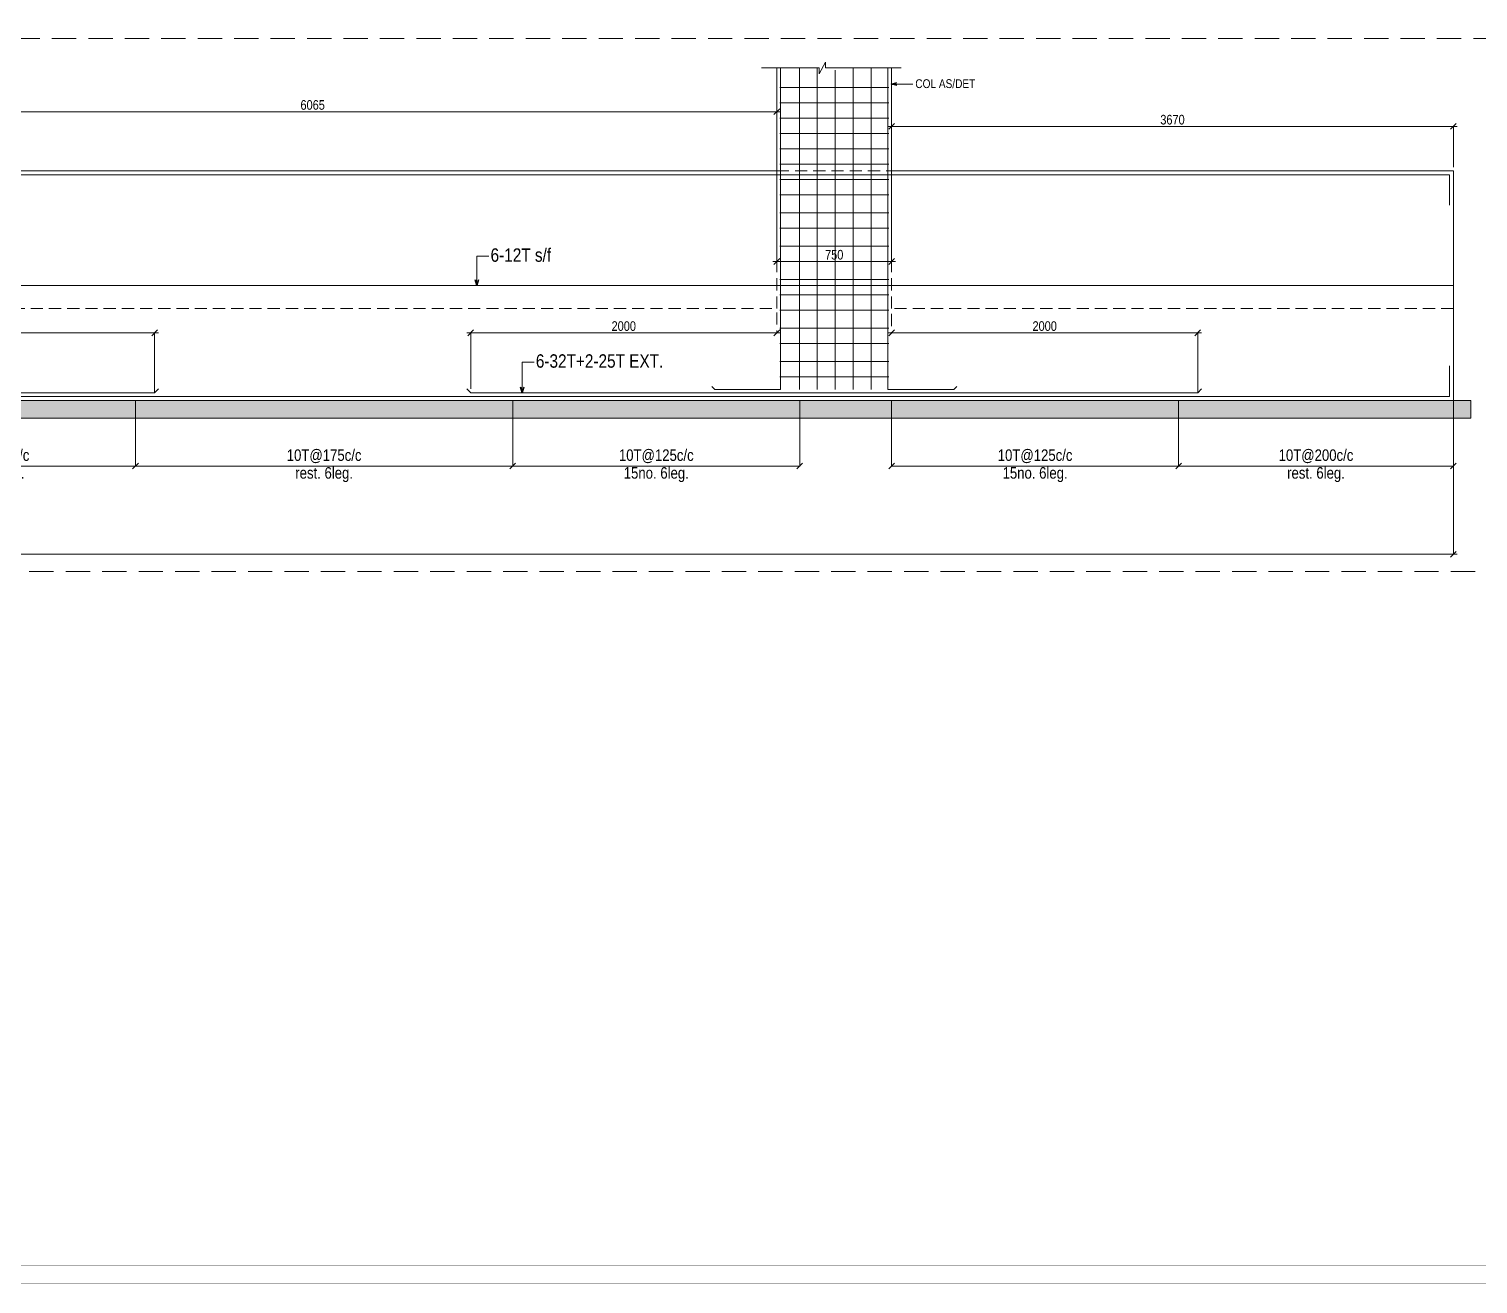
# Model space of a CAD drawing. Header units: millimetres. Extents: x 1112055 to 3390982, y -148532 to 766891.
# Drawn here: x 3278049 to 3315917, y 310036 to 342847 of the extents above; entities that cross this region are included whole.
import ezdxf

# ---------------------------------------------------------------- set-up
doc = ezdxf.new("R2010")
doc.units = ezdxf.units.MM
doc.header["$PDMODE"] = 35
doc.header["$PDSIZE"] = -25
doc.linetypes.add('Hidden', pattern=[9.525, 6.35, -3.175])
for name, color, linetype, lineweight in [('B FOOTING', 49, 'Continuous', 20), ('B HATCH', 250, 'Continuous', 0), ('B P.C.C', 251, 'Continuous', 0), ('B STEEL', 34, 'Continuous', 15), ('B STEEL TEXT', 7, 'Continuous', 15), ('B TITLE BLOCK', 250, 'Continuous', 0), ('B-ST DIM', 250, 'Continuous', 18), ('P STEEL', 7, 'Continuous', 30)]:
    doc.layers.add(name, color=color, linetype=linetype, lineweight=lineweight)
doc.styles.add('ARIAL', font='arial.ttf')
doc.styles.add('Q1', font='g13f12d.shx', dxfattribs={"width": 0.8})
doc.styles.add('SWINC', font='swissc.ttf')
doc.styles.add('SWINS', font='swissc.ttf')
doc.dimstyles.new('BH-STD', dxfattribs={"dimscale": 0, "dimtxt": 230, "dimasz": 125, "dimexe": 0, "dimexo": 100, "dimgap": 50, "dimtad": 1, "dimdec": 0, "dimzin": 1, "dimdsep": 46, "dimtxsty": 'Q1', "dimblk": 'ARCHTICK', "dimcen": 1, "dimdle": 100, "dimclrd": 250, "dimclre": 250, "dimclrt": 256, "dimadec": 0, "dimazin": 0, "dimtfac": 1, "dimtdec": 0, "dimtix": 1, "dimtofl": 0, "dimtmove": 0, "dimatfit": 2, "dimfxl": 1, "dimtolj": 1, "dimtzin": 0, "dimlwd": 9, "dimlwe": 9, "dimarcsym": 0})
doc.dimstyles.new('BHOOMI', dxfattribs={"dimtxt": 230, "dimasz": 150, "dimexe": 10, "dimexo": 0, "dimgap": 25, "dimtad": 1, "dimdec": 0, "dimzin": 0, "dimdsep": 46, "dimtxsty": 'SWINC', "dimblk": 'OBLIQUE', "dimcen": 0.09, "dimclrd": 250, "dimclre": 250, "dimclrt": 256, "dimaunit": 1, "dimadec": 3, "dimazin": 0, "dimtfac": 1, "dimtdec": 0, "dimtofl": 0, "dimtmove": 1, "dimatfit": 3, "dimfxl": 100, "dimtolj": 1, "dimtzin": 0, "dimlwd": 9, "dimlwe": 5, "dimarcsym": 0})
doc.dimstyles.new('DIM 1', dxfattribs={"dimscale": 0, "dimtxt": 230, "dimasz": 150, "dimexe": 0.18, "dimexo": 0.0625, "dimgap": 0.5, "dimtad": 1, "dimdec": 0, "dimzin": 0, "dimdsep": 46, "dimtxsty": 'ARIAL', "dimblk": 'OBLIQUE', "dimcen": 6, "dimse1": 1, "dimse2": 1, "dimclrd": 256, "dimclrt": 256, "dimadec": 0, "dimazin": 2, "dimtfac": 0.75, "dimtdec": 0, "dimtix": 1, "dimtofl": 0, "dimtmove": 1, "dimatfit": 3, "dimldrblk": 'OPEN30', "dimfxl": 0.18, "dimfrac": 1, "dimtolj": 1, "dimtzin": 0, "dimlwd": -1, "dimarcsym": 0})

# ---------------------------------------------------------------- blocks, each defined once
blk = doc.blocks.new('_Oblique')
at = {"color": 0, "linetype": 'ByBlock', "lineweight": -2}
blk.add_line((-0.5, -0.5), (0.5, 0.5), dxfattribs=at)
blk = doc.blocks.new('_Open30')
at = {"color": 0, "linetype": 'ByBlock', "lineweight": -2}
for p, q in [((-1, 0.27), (0, 0)), ((0, 0), (-1, -0.27)), ((0, 0), (-1, 0))]:
    blk.add_line(p, q, dxfattribs=at)
blk = doc.blocks.new('*D4805')
at = {"layer": 'B-ST DIM', "color": 7, "linetype": 'Hidden', "lineweight": 9, "ltscale": 50, "transparency": 16777216}
blk.add_line((3300592, 335396), (3300592, 334903), dxfattribs=at)
at = {"layer": 'B-ST DIM', "color": 7, "lineweight": 9, "ltscale": 50, "transparency": 16777216}
for p, q in [((3300492, 334903), (3308692, 334903)), ((3308592, 333336), (3308592, 334903))]:
    blk.add_line(p, q, dxfattribs=at)
at = {"layer": 'Defpoints', "color": 0, "transparency": 16777216}
for p in [(3300592, 335496), (3308592, 334903), (3308592, 333236)]:
    blk.add_point(p, dxfattribs=at)
at = {"layer": 'B-ST DIM', "color": 7, "lineweight": 9, "transparency": 16777216, "xscale": 150, "yscale": 150, "zscale": 150, "rotation": 180}
blk.add_blockref('_Oblique', (3300592, 334903), dxfattribs=at)
at = {"layer": 'B-ST DIM', "color": 7, "lineweight": 9, "transparency": 16777216, "xscale": 150, "yscale": 150, "zscale": 150}
blk.add_blockref('_Oblique', (3308592, 334903), dxfattribs=at)
at = {"layer": 'B-ST DIM', "color": 7, "transparency": 16777216, "insert": (3304592, 335078), "char_height": 250, "attachment_point": 5, "style": 'SWINC'}
blk.add_mtext('\\A1;2000', dxfattribs=at)
blk = doc.blocks.new('*D4806')
at = {"layer": 'B-ST DIM', "color": 7, "linetype": 'Hidden', "lineweight": 9, "ltscale": 50, "transparency": 16777216}
blk.add_line((3297592, 335436), (3297592, 334903), dxfattribs=at)
at = {"layer": 'B-ST DIM', "color": 7, "lineweight": 9, "ltscale": 50, "transparency": 16777216}
for p, q in [((3297692, 334903), (3289492, 334903)), ((3289592, 333436), (3289592, 334903))]:
    blk.add_line(p, q, dxfattribs=at)
at = {"layer": 'Defpoints', "color": 0, "transparency": 16777216}
for p in [(3297592, 335536), (3289592, 334903), (3289592, 333336)]:
    blk.add_point(p, dxfattribs=at)
at = {"layer": 'B-ST DIM', "color": 7, "lineweight": 9, "transparency": 16777216, "xscale": 150, "yscale": 150, "zscale": 150, "rotation": 180}
blk.add_blockref('_Oblique', (3289592, 334903), dxfattribs=at)
at = {"layer": 'B-ST DIM', "color": 7, "lineweight": 9, "transparency": 16777216, "xscale": 150, "yscale": 150, "zscale": 150}
blk.add_blockref('_Oblique', (3297592, 334903), dxfattribs=at)
at = {"layer": 'B-ST DIM', "color": 7, "transparency": 16777216, "insert": (3293592, 335078), "char_height": 250, "attachment_point": 5, "style": 'SWINC'}
blk.add_mtext('\\A1;2000', dxfattribs=at)
blk = doc.blocks.new('*D4825')
at = {"layer": 'B-ST DIM', "color": 7, "linetype": 'Hidden', "lineweight": 9, "ltscale": 50, "transparency": 16777216}
blk.add_line((3273332, 335396), (3273332, 334903), dxfattribs=at)
at = {"layer": 'B-ST DIM', "color": 7, "lineweight": 9, "ltscale": 50, "transparency": 16777216}
for p, q in [((3273232, 334903), (3281432, 334903)), ((3281332, 333336), (3281332, 334903))]:
    blk.add_line(p, q, dxfattribs=at)
at = {"layer": 'Defpoints', "color": 0, "transparency": 16777216}
for p in [(3273332, 335496), (3281332, 334903), (3281332, 333236)]:
    blk.add_point(p, dxfattribs=at)
at = {"layer": 'B-ST DIM', "color": 7, "lineweight": 9, "transparency": 16777216, "xscale": 150, "yscale": 150, "zscale": 150, "rotation": 180}
blk.add_blockref('_Oblique', (3273332, 334903), dxfattribs=at)
at = {"layer": 'B-ST DIM', "color": 7, "lineweight": 9, "transparency": 16777216, "xscale": 150, "yscale": 150, "zscale": 150}
blk.add_blockref('_Oblique', (3281332, 334903), dxfattribs=at)
at = {"layer": 'B-ST DIM', "color": 7, "transparency": 16777216, "insert": (3277332, 335078), "char_height": 250, "attachment_point": 5, "style": 'SWINC'}
blk.add_mtext('\\A1;2000', dxfattribs=at)
blk = doc.blocks.new('*D4830')
at = {"layer": 'B-ST DIM', "color": 250, "lineweight": 5, "ltscale": 50, "transparency": 16777216}
for p, q in [((3273332, 333136), (3273332, 331411)), ((3280832, 333136), (3280832, 331411))]:
    blk.add_line(p, q, dxfattribs=at)
at = {"layer": 'B-ST DIM', "color": 250, "lineweight": 9, "ltscale": 50, "transparency": 16777216}
blk.add_line((3273332, 331421), (3280832, 331421), dxfattribs=at)
at = {"layer": 'Defpoints', "color": 0, "transparency": 16777216}
for p in [(3273332, 333136), (3280832, 333136), (3280832, 331421)]:
    blk.add_point(p, dxfattribs=at)
at = {"layer": 'B-ST DIM', "color": 250, "lineweight": 9, "transparency": 16777216, "xscale": 150, "yscale": 150, "zscale": 150, "rotation": 180}
blk.add_blockref('_Oblique', (3273332, 331421), dxfattribs=at)
at = {"layer": 'B-ST DIM', "color": 250, "lineweight": 9, "transparency": 16777216, "xscale": 150, "yscale": 150, "zscale": 150}
blk.add_blockref('_Oblique', (3280832, 331421), dxfattribs=at)
at = {"layer": 'B-ST DIM', "color": 7, "transparency": 16777216, "char_height": 300, "attachment_point": 5, "style": 'SWINC'}
for s, insert in [('\\A1;10T@125c/c', (3277082, 331675)), ('15no. 6leg.', (3277082, 331196))]:
    blk.add_mtext(s, dxfattribs=dict(at, insert=insert))
blk = doc.blocks.new('*D4831')
at = {"layer": 'B-ST DIM', "color": 250, "lineweight": 5, "ltscale": 50, "transparency": 16777216}
for p, q in [((3280832, 333136), (3280832, 331411)), ((3290692, 333136), (3290692, 331411))]:
    blk.add_line(p, q, dxfattribs=at)
at = {"layer": 'B-ST DIM', "color": 250, "lineweight": 9, "ltscale": 50, "transparency": 16777216}
blk.add_line((3290692, 331421), (3280832, 331421), dxfattribs=at)
at = {"layer": 'Defpoints', "color": 0, "transparency": 16777216}
for p in [(3280832, 333136), (3290692, 333136), (3280832, 331421)]:
    blk.add_point(p, dxfattribs=at)
at = {"layer": 'B-ST DIM', "color": 250, "lineweight": 9, "transparency": 16777216, "xscale": 150, "yscale": 150, "zscale": 150, "rotation": 180}
blk.add_blockref('_Oblique', (3280832, 331421), dxfattribs=at)
at = {"layer": 'B-ST DIM', "color": 250, "lineweight": 9, "transparency": 16777216, "xscale": 150, "yscale": 150, "zscale": 150}
blk.add_blockref('_Oblique', (3290692, 331421), dxfattribs=at)
at = {"layer": 'B-ST DIM', "color": 7, "transparency": 16777216, "char_height": 300, "attachment_point": 5, "style": 'SWINC'}
for s, insert in [('\\A1;10T@175c/c', (3285762, 331675)), ('rest. 6leg.', (3285762, 331196))]:
    blk.add_mtext(s, dxfattribs=dict(at, insert=insert))
blk = doc.blocks.new('*D4832')
at = {"layer": 'B-ST DIM', "color": 250, "lineweight": 5, "ltscale": 50, "transparency": 16777216}
for p, q in [((3290692, 333136), (3290692, 331411)), ((3298192, 333136), (3298192, 331411))]:
    blk.add_line(p, q, dxfattribs=at)
at = {"layer": 'B-ST DIM', "color": 250, "lineweight": 9, "ltscale": 50, "transparency": 16777216}
blk.add_line((3298192, 331421), (3290692, 331421), dxfattribs=at)
at = {"layer": 'Defpoints', "color": 0, "transparency": 16777216}
for p in [(3290692, 333136), (3298192, 333136), (3290692, 331421)]:
    blk.add_point(p, dxfattribs=at)
at = {"layer": 'B-ST DIM', "color": 250, "lineweight": 9, "transparency": 16777216, "xscale": 150, "yscale": 150, "zscale": 150, "rotation": 180}
blk.add_blockref('_Oblique', (3290692, 331421), dxfattribs=at)
at = {"layer": 'B-ST DIM', "color": 250, "lineweight": 9, "transparency": 16777216, "xscale": 150, "yscale": 150, "zscale": 150}
blk.add_blockref('_Oblique', (3298192, 331421), dxfattribs=at)
at = {"layer": 'B-ST DIM', "color": 7, "transparency": 16777216, "char_height": 300, "attachment_point": 5, "style": 'SWINC'}
for s, insert in [('\\A1;10T@125c/c', (3294442, 331675)), ('15no. 6leg.', (3294442, 331196))]:
    blk.add_mtext(s, dxfattribs=dict(at, insert=insert))
blk = doc.blocks.new('*D4833')
at = {"layer": 'B-ST DIM', "color": 250, "lineweight": 5, "ltscale": 50, "transparency": 16777216}
for p, q in [((3300592, 333136), (3300592, 331411)), ((3308092, 333136), (3308092, 331411))]:
    blk.add_line(p, q, dxfattribs=at)
at = {"layer": 'B-ST DIM', "color": 250, "lineweight": 9, "ltscale": 50, "transparency": 16777216}
blk.add_line((3300592, 331421), (3308092, 331421), dxfattribs=at)
at = {"layer": 'Defpoints', "color": 0, "transparency": 16777216}
for p in [(3300592, 333136), (3308092, 333136), (3308092, 331421)]:
    blk.add_point(p, dxfattribs=at)
at = {"layer": 'B-ST DIM', "color": 250, "lineweight": 9, "transparency": 16777216, "xscale": 150, "yscale": 150, "zscale": 150, "rotation": 180}
blk.add_blockref('_Oblique', (3300592, 331421), dxfattribs=at)
at = {"layer": 'B-ST DIM', "color": 250, "lineweight": 9, "transparency": 16777216, "xscale": 150, "yscale": 150, "zscale": 150}
blk.add_blockref('_Oblique', (3308092, 331421), dxfattribs=at)
at = {"layer": 'B-ST DIM', "color": 7, "transparency": 16777216, "char_height": 300, "attachment_point": 5, "style": 'SWINC'}
for s, insert in [('\\A1;10T@125c/c', (3304342, 331675)), ('15no. 6leg.', (3304342, 331196))]:
    blk.add_mtext(s, dxfattribs=dict(at, insert=insert))
blk = doc.blocks.new('*D4834')
at = {"layer": 'B-ST DIM', "color": 250, "lineweight": 5, "ltscale": 50, "transparency": 16777216}
for p, q in [((3308092, 333136), (3308092, 331411)), ((3315272, 333136), (3315272, 331411))]:
    blk.add_line(p, q, dxfattribs=at)
at = {"layer": 'B-ST DIM', "color": 250, "lineweight": 9, "ltscale": 50, "transparency": 16777216}
blk.add_line((3315272, 331421), (3308092, 331421), dxfattribs=at)
at = {"layer": 'Defpoints', "color": 0, "transparency": 16777216}
for p in [(3308092, 333136), (3315272, 333136), (3308092, 331421)]:
    blk.add_point(p, dxfattribs=at)
at = {"layer": 'B-ST DIM', "color": 250, "lineweight": 9, "transparency": 16777216, "xscale": 150, "yscale": 150, "zscale": 150, "rotation": 180}
blk.add_blockref('_Oblique', (3308092, 331421), dxfattribs=at)
at = {"layer": 'B-ST DIM', "color": 250, "lineweight": 9, "transparency": 16777216, "xscale": 150, "yscale": 150, "zscale": 150}
blk.add_blockref('_Oblique', (3315272, 331421), dxfattribs=at)
at = {"layer": 'B-ST DIM', "color": 7, "transparency": 16777216, "char_height": 300, "attachment_point": 5, "style": 'SWINC'}
for s, insert in [('\\A1;10T@200c/c', (3311682, 331675)), ('rest. 6leg.', (3311682, 331196))]:
    blk.add_mtext(s, dxfattribs=dict(at, insert=insert))
blk = doc.blocks.new('*D5770')
at = {"layer": 'B-ST DIM', "color": 7, "linetype": 'Hidden', "lineweight": 9, "ltscale": 50, "transparency": 16777216}
blk.add_line((3237032, 332576), (3237032, 329114), dxfattribs=at)
at = {"layer": 'B-ST DIM', "color": 7, "lineweight": 9, "ltscale": 50, "transparency": 16777216}
for p, q in [((3315272, 332576), (3315272, 329114)), ((3236932, 329114), (3315372, 329114))]:
    blk.add_line(p, q, dxfattribs=at)
at = {"layer": 'Defpoints', "color": 0, "lineweight": 40, "transparency": 16777216}
for p in [(3237032, 332676), (3315272, 332676), (3315272, 329114)]:
    blk.add_point(p, dxfattribs=at)
at = {"layer": 'B-ST DIM', "color": 7, "lineweight": 9, "transparency": 16777216, "xscale": 150, "yscale": 150, "zscale": 150, "rotation": 180}
blk.add_blockref('_Oblique', (3237032, 329114), dxfattribs=at)
at = {"layer": 'B-ST DIM', "color": 7, "lineweight": 9, "transparency": 16777216, "xscale": 150, "yscale": 150, "zscale": 150}
blk.add_blockref('_Oblique', (3315272, 329114), dxfattribs=at)
at = {"layer": 'B-ST DIM', "color": 7, "transparency": 16777216, "insert": (3276152, 329289), "char_height": 250, "attachment_point": 5, "style": 'SWINC'}
blk.add_mtext('\\A1;19560', dxfattribs=at)
blk = doc.blocks.new('*D5773')
at = {"layer": 'B-ST DIM', "color": 7, "linetype": 'Hidden', "lineweight": 9, "ltscale": 50, "transparency": 16777216}
blk.add_line((3297592, 339036), (3297592, 336768), dxfattribs=at)
at = {"layer": 'B-ST DIM', "color": 7, "lineweight": 9, "ltscale": 50, "transparency": 16777216}
for p, q in [((3300592, 339036), (3300592, 336768)), ((3297492, 336768), (3300692, 336768))]:
    blk.add_line(p, q, dxfattribs=at)
at = {"layer": 'Defpoints', "color": 0, "lineweight": 40, "transparency": 16777216}
for p in [(3297592, 339136), (3300592, 339136), (3300592, 336768)]:
    blk.add_point(p, dxfattribs=at)
at = {"layer": 'B-ST DIM', "color": 7, "lineweight": 9, "transparency": 16777216, "xscale": 150, "yscale": 150, "zscale": 150, "rotation": 180}
blk.add_blockref('_Oblique', (3297592, 336768), dxfattribs=at)
at = {"layer": 'B-ST DIM', "color": 7, "lineweight": 9, "transparency": 16777216, "xscale": 150, "yscale": 150, "zscale": 150}
blk.add_blockref('_Oblique', (3300592, 336768), dxfattribs=at)
at = {"layer": 'B-ST DIM', "color": 7, "transparency": 16777216, "insert": (3299092, 336943), "char_height": 250, "attachment_point": 5, "style": 'SWINC'}
blk.add_mtext('\\A1;750', dxfattribs=at)
blk = doc.blocks.new('*D5774')
at = {"layer": 'B-ST DIM', "color": 7, "lineweight": 9, "ltscale": 50, "transparency": 16777216}
for p, q in [((3300492, 340299), (3315372, 340299)), ((3315272, 339236), (3315272, 340299))]:
    blk.add_line(p, q, dxfattribs=at)
at = {"layer": 'B-ST DIM', "color": 7, "linetype": 'Hidden', "lineweight": 9, "ltscale": 50, "transparency": 16777216}
blk.add_line((3300592, 339236), (3300592, 340299), dxfattribs=at)
at = {"layer": 'Defpoints', "color": 0, "lineweight": 40, "transparency": 16777216}
for p in [(3315272, 340299), (3300592, 339136), (3315272, 339136)]:
    blk.add_point(p, dxfattribs=at)
at = {"layer": 'B-ST DIM', "color": 7, "lineweight": 9, "transparency": 16777216, "xscale": 150, "yscale": 150, "zscale": 150, "rotation": 180}
blk.add_blockref('_Oblique', (3300592, 340299), dxfattribs=at)
at = {"layer": 'B-ST DIM', "color": 7, "lineweight": 9, "transparency": 16777216, "xscale": 150, "yscale": 150, "zscale": 150}
blk.add_blockref('_Oblique', (3315272, 340299), dxfattribs=at)
at = {"layer": 'B-ST DIM', "color": 7, "transparency": 16777216, "insert": (3307932, 340474), "char_height": 250, "attachment_point": 5, "style": 'SWINC'}
blk.add_mtext('\\A1;3670', dxfattribs=at)
blk = doc.blocks.new('*D5775')
at = {"layer": 'B-ST DIM', "color": 7, "lineweight": 9, "ltscale": 50, "transparency": 16777216}
for p, q in [((3297692, 340684), (3273232, 340684)), ((3273332, 339236), (3273332, 340684))]:
    blk.add_line(p, q, dxfattribs=at)
at = {"layer": 'B-ST DIM', "color": 7, "linetype": 'Hidden', "lineweight": 9, "ltscale": 50, "transparency": 16777216}
blk.add_line((3297592, 339236), (3297592, 340684), dxfattribs=at)
at = {"layer": 'Defpoints', "color": 0, "lineweight": 40, "transparency": 16777216}
for p in [(3273332, 340684), (3273332, 339136), (3297592, 339136)]:
    blk.add_point(p, dxfattribs=at)
at = {"layer": 'B-ST DIM', "color": 7, "lineweight": 9, "transparency": 16777216, "xscale": 150, "yscale": 150, "zscale": 150, "rotation": 180}
blk.add_blockref('_Oblique', (3273332, 340684), dxfattribs=at)
at = {"layer": 'B-ST DIM', "color": 7, "lineweight": 9, "transparency": 16777216, "xscale": 150, "yscale": 150, "zscale": 150}
blk.add_blockref('_Oblique', (3297592, 340684), dxfattribs=at)
at = {"layer": 'B-ST DIM', "color": 7, "transparency": 16777216, "insert": (3285462, 340859), "char_height": 250, "attachment_point": 5, "style": 'SWINC'}
blk.add_mtext('\\A1;6065', dxfattribs=at)

msp = doc.modelspace()

# ---------------------------------------------------------------- hatches: boundary and pattern name
at = {"layer": 'B HATCH', "lineweight": 0}
h = msp.add_hatch(dxfattribs=at)
h.set_pattern_fill('AR-CONC', color=250, scale=3, style=0)
h.set_pattern_definition([(50, (1717951.3, -186910.03), (546.55401, -47.81726), [57.15, -628.65]), (355, (1717951.3, -186910.03), (-105.73026, 573.17054), [45.72, -502.92175]), (100.451445, (1717996.87, -186914), (440.82374, 525.35326), [48.57003, -534.27073]), (46.1842, (1717951.3, -186757.6), (813.23712, -126.12698), [85.725, -942.975]), (96.63556, (1718019.1, -186768.14), (712.2124, 742.27837), [72.85507, -801.40682]), (351.18415, (1717951.3, -186757.6), (712.2124, 742.27837), [68.5799, -754.3792]), (21, (1718027.5, -186795.73), (454.84317, -306.7956), [57.15, -628.65]), (326, (1718027.5, -186795.73), (185.40609, 552.5639), [45.72, -502.92]), (71.451445, (1718065.4, -186821.3), (640.24926, 245.7683), [48.57003, -534.26981]), (37.5, (1717951.32, -186910.03), (9.26581, 253.665117), [0, -496.824, 0, -510.54, 0, -504.825]), (7.5, (1717951.32, -186910.03), (200.458988, 300.541724), [0, -291.084, 0, -485.394, 0, -192.405]), (327.5, (1717781.4, -186910.03), (406.771786, -17.186232), [0, -190.5, 0, -594.36, 0, -788.67]), (317.5, (1717705.2, -186910.03), (444.387544, 76.27947), [0, -247.65, 0, -394.716, 0, -560.07])])
h.paths.add_polyline_path([(3236572.3, 333136.3), (3236572.3, 332676.3), (3315732.3, 332676.3), (3315732.3, 333136.3)])

# ---------------------------------------------------------------- linework, layer by layer
at = {"layer": 'B FOOTING', "color": 1, "lineweight": 13, "ltscale": 10}
for p, q in [((3297592.3, 339136.3), (3297592.3, 341828.3)), ((3300592.3, 339136.3), (3300592.3, 341828.3))]:
    msp.add_line(p, q, dxfattribs=at)
at = {"layer": 'B FOOTING'}
for p, q in [((3273332.3, 339136.3), (3297592.3, 339136.3)), ((3300592.3, 339136.3), (3315272.3, 339136.3)), ((3315272.3, 333136.3), (3315272.3, 339136.3))]:
    msp.add_line(p, q, dxfattribs=at)
at = {"layer": 'B FOOTING', "color": 1, "lineweight": 13, "ltscale": 10}
msp.add_lwpolyline([(3297194.8, 341828.3), (3298702.6, 341828.3), (3298702.6, 341669.8), (3298867.9, 341979.2), (3298867.9, 341828.3), (3300841.9, 341828.3)], dxfattribs=at)
at = {"layer": 'B FOOTING'}
msp.add_lwpolyline([(3236572.3, 333136.3), (3315732.3, 333136.3), (3315732.3, 332676.3), (3236572.3, 332676.3)], close=True, dxfattribs=at)
at = {"layer": 'B P.C.C', "color": 250, "linetype": 'Hidden', "lineweight": 0, "ltscale": 50}
msp.add_line((3297592.3, 339136.3), (3300592.3, 339136.3), dxfattribs=at)
at = {"layer": 'B P.C.C', "color": 250, "linetype": 'Hidden', "lineweight": 0, "ltscale": 100}
msp.add_lwpolyline([(3235195.2, 328664.2), (3332623.9, 328664.2), (3332623.9, 342596.8), (3235195.2, 342596.8)], close=True, dxfattribs=at)
at = {"layer": 'B P.C.C', "color": 250, "linetype": 'Hidden', "lineweight": 0, "ltscale": 50}
for points in [[(3273332.3, 335536.3), (3297592.3, 335536.3), (3297592.3, 339136.3)], [(3315272.3, 335536.3), (3300592.3, 335536.3), (3300592.3, 339136.3)]]:
    msp.add_lwpolyline(points, dxfattribs=at)
at = {"layer": 'B STEEL'}
msp.add_line((3237032.3, 336136.3), (3315272.3, 336136.3), dxfattribs=at)
for points in [[(3237132.3, 338236.3), (3237132.3, 339036.3), (3315172.3, 339036.3), (3315172.3, 338236.3)], [(3237132.3, 334036.3), (3237132.3, 333236.3), (3315172.3, 333236.3), (3315172.3, 334036.3)], [(3262232.3, 333436.3), (3262332.3, 333336.3), (3281332.3, 333336.3), (3281432.3, 333436.3)], [(3289492.3, 333436.3), (3289592.3, 333336.3), (3308592.3, 333336.3), (3308692.3, 333436.3)]]:
    msp.add_lwpolyline(points, dxfattribs=at)
at = {"layer": 'B TITLE BLOCK', "color": 1, "const_width": 10.8}
msp.add_lwpolyline([(3359954.1, 376187.5), (3359954.1, 310041.1), (3211357.2, 310041.1), (3211357.2, 376187.5)], close=True, dxfattribs=at)
at = {"layer": 'B TITLE BLOCK', "color": 250, "lineweight": 0, "const_width": 10.8}
msp.add_lwpolyline([(3359473.4, 375706.8), (3359473.4, 310521.8), (3211837.9, 310521.8), (3211837.9, 375706.8)], close=True, dxfattribs=at)
at = {"layer": 'P STEEL', "color": 250, "lineweight": 0}
for p, q in [((3298186.8, 341828.3), (3298186.8, 333420.4)), ((3298643.7, 341828.3), (3298643.7, 333420.4)), ((3299115.2, 341771.1), (3299115.2, 333420.4)), ((3299586.8, 341828.3), (3299586.8, 333420.4)), ((3300058.4, 341828.3), (3300058.4, 333420.4)), ((3300517.3, 341313.1), (3297667.3, 341313.1)), ((3300517.3, 340913.1), (3297667.3, 340913.1)), ((3300517.3, 340513.1), (3297667.3, 340513.1)), ((3300517.3, 340113.1), (3297667.3, 340113.1)), ((3300517.3, 339713.1), (3297667.3, 339713.1)), ((3300517.3, 339313.1), (3297667.3, 339313.1)), ((3300517.3, 338913.1), (3297667.3, 338913.1)), ((3300517.3, 338513.1), (3297667.3, 338513.1)), ((3300517.3, 338040.7), (3297667.3, 338040.7)), ((3300517.3, 337640.7), (3297667.3, 337640.7)), ((3300517.3, 337168.3), (3297667.3, 337168.3)), ((3300517.3, 336768.3), (3297667.3, 336768.3)), ((3300517.3, 336295.9), (3297667.3, 336295.9)), ((3300517.3, 335895.9), (3297667.3, 335895.9)), ((3300517.3, 335495.9), (3297667.3, 335495.9)), ((3300517.3, 335023.5), (3297667.3, 335023.5)), ((3300517.3, 334623.5), (3297667.3, 334623.5)), ((3300517.3, 334151.1), (3297667.3, 334151.1)), ((3300517.3, 333751.1), (3297667.3, 333751.1))]:
    msp.add_line(p, q, dxfattribs=at)
for points in [[(3297692.3, 341828.3), (3297692.3, 333420.4), (3295970.2, 333420.4), (3295892.3, 333502.2)], [(3300492.3, 341828.3), (3300492.3, 333420.4), (3302214.3, 333420.4), (3302292.3, 333502.2)]]:
    msp.add_lwpolyline(points, dxfattribs=at)

# ---------------------------------------------------------------- texts
at = {"layer": 'B STEEL TEXT', "lineweight": 5, "style": 'SWINS'}
msp.add_text('COL AS/DET', height=230, dxfattribs=at).set_placement((3301211.8, 341302))
at = {"layer": 'B STEEL TEXT', "lineweight": 9, "style": 'SWINC'}
for s, p in [('6-12T s/f', (3290111.6, 336761.4)), ('6-32T+2-25T EXT.', (3291294.8, 333991.5))]:
    msp.add_text(s, height=350, dxfattribs=at).set_placement(p)
at = {"layer": 'B TITLE BLOCK', "color": 251, "insert": (3349947.6, 325224.3), "char_height": 289.947, "attachment_point": 2, "style": 'SWINC'}
msp.add_mtext_dynamic_manual_height_columns('\\pxsm1,qj;{\\fBankGothic Lt BT|b0|i0|c0|p34;BHOOMI\\P\\ps*,q*;\\fGost|b0|i0|c0|p2;\\H0.8x;- CONSULTANTS -\\C1; }', width=758153.186, gutter_width=0, heights=[106642.9], dxfattribs=at)

# ---------------------------------------------------------------- dimensions: what is measured, and where the dimension line sits
at = {"layer": 'B-ST DIM', "ltscale": 50}
for base, p1, p2, picture, middle in [((3273332.3, 340683.9), (3297592.3, 339136.3), (3273332.3, 339136.3), '*D5775', (3285462.3, 340858.9)), ((3315272.3, 340298.7), (3300592.3, 339136.3), (3315272.3, 339136.3), '*D5774', (3307932.3, 340473.7)), ((3300592.3, 336768.3), (3297592.3, 339136.3), (3300592.3, 339136.3), '*D5773', (3299092.3, 336943.3)), ((3281332.3, 334902.9), (3273332.3, 335495.9), (3281332.3, 333236.3), '*D4825', (3277332.3, 335077.9)), ((3308592.3, 334902.9), (3300592.3, 335495.9), (3308592.3, 333236.3), '*D4805', (3304592.3, 335077.9)), ((3315272.3, 329114.4), (3237032.3, 332676.3), (3315272.3, 332676.3), '*D5770', (3276152.3, 329289.4))]:
    dim = msp.add_linear_dim(base=base, p1=p1, p2=p2, dimstyle='BH-STD', override={"dimscale": 1, "dimtxt": 250, "dimasz": 150, "dimlfac": 0.25, "dimtxsty": 'SWINC', "dimblk1": 'Oblique', "dimblk2": 'Oblique', "dimsah": 1, "dimclrd": 7, "dimclre": 7, "dimclrt": 7}, dxfattribs=at)
    dim.commit()
    dim.dimension.update_dxf_attribs({"geometry": picture, "text_midpoint": middle})
dim = msp.add_linear_dim(base=(3289592.3, 334902.9), p1=(3297592.3, 335536.3), p2=(3289592.3, 333336.3), angle=180, dimstyle='BH-STD', override={"dimscale": 1, "dimtxt": 250, "dimasz": 150, "dimlfac": 0.25, "dimtxsty": 'SWINC', "dimblk1": 'Oblique', "dimblk2": 'Oblique', "dimsah": 1, "dimclrd": 7, "dimclre": 7, "dimclrt": 7}, dxfattribs=at)
dim.commit()
dim.dimension.update_dxf_attribs({"geometry": '*D4806', "text_midpoint": (3293592.3, 335077.9)})
for base, p1, p2, picture, middle in [((3280832.3, 331421.3), (3273332.3, 333136.3), (3280832.3, 333136.3), '*D4830', (3277082.3, 331421.3)), ((3308092.3, 331421.3), (3300592.3, 333136.3), (3308092.3, 333136.3), '*D4833', (3304342.3, 331421.3))]:
    dim = msp.add_linear_dim(base=base, p1=p1, p2=p2, text='10T@125c/c\\X15no. 6leg.', dimstyle='BHOOMI', override={"dimtxt": 300, "dimclrt": 7}, dxfattribs=at)
    dim.commit()
    dim.dimension.update_dxf_attribs({"geometry": picture, "text_midpoint": middle})
for base, p1, p2, text, picture, middle in [((3280832.3, 331421.3), (3290692.3, 333136.3), (3280832.3, 333136.3), '10T@175c/c\\Xrest. 6leg.', '*D4831', (3285762.3, 331421.3)), ((3290692.3, 331421.3), (3298192.3, 333136.3), (3290692.3, 333136.3), '10T@125c/c\\X15no. 6leg.', '*D4832', (3294442.3, 331421.3)), ((3308092.3, 331421.3), (3315272.3, 333136.3), (3308092.3, 333136.3), '10T@200c/c\\Xrest. 6leg.', '*D4834', (3311682.3, 331421.3))]:
    dim = msp.add_linear_dim(base=base, p1=p1, p2=p2, angle=180, text=text, dimstyle='BHOOMI', override={"dimtxt": 300, "dimclrt": 7}, dxfattribs=at)
    dim.commit()
    dim.dimension.update_dxf_attribs({"geometry": picture, "text_midpoint": middle})

# ---------------------------------------------------------------- leaders
at = {"layer": 'B STEEL TEXT', "lineweight": 5}
for points in [[(3300581.6, 341406.9), (3301146, 341406.9)], [(3289753.2, 336136.3), (3289753.2, 336908), (3290064.3, 336908)], [(3290936.4, 333336.3), (3290936.4, 334133.8), (3291247.5, 334133.8)]]:
    msp.add_leader(points, dimstyle='DIM 1', override={"dimscale": 1, "dimtad": 0, "dimtxsty": 'SWINC', "dimfxlon": 1, "dimlwd": 5, "dimarcsym": 2}, dxfattribs=at)

doc.saveas('drawing.dxf')
